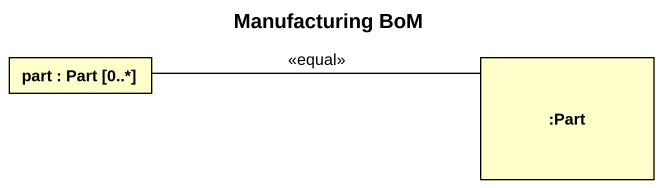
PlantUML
@startuml
title Manufacturing BoM
rectangle "part : Part [0..*]" as part
rectangle ":Part" as Part
part -right- Part : <<equal>>
@enduml
